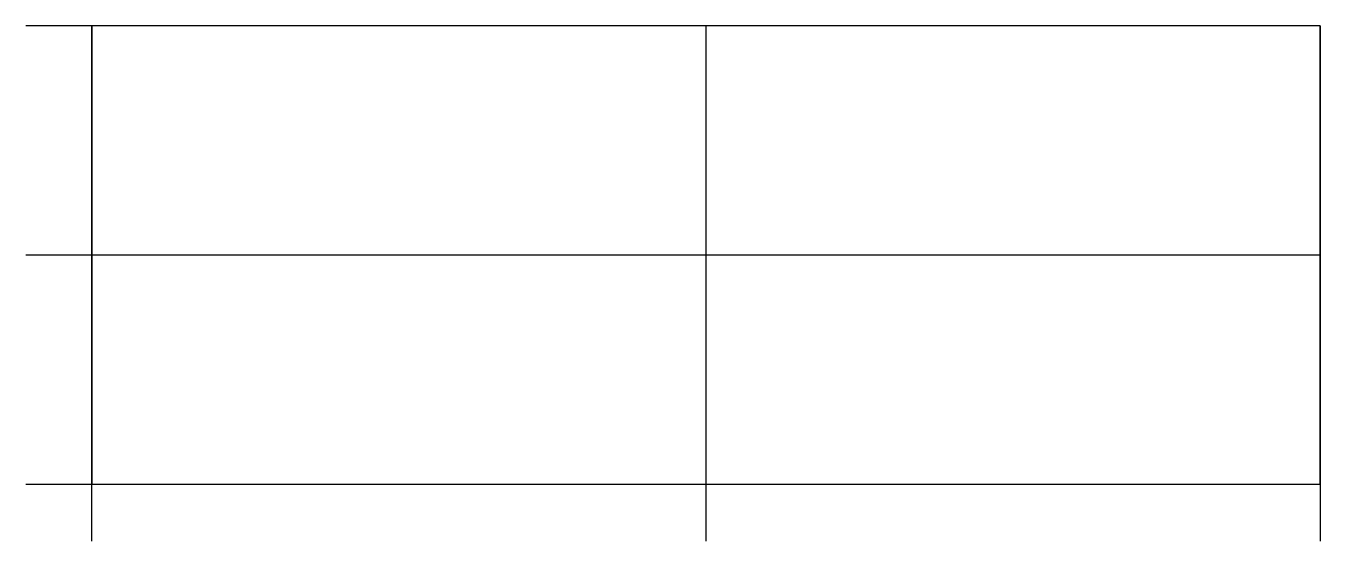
# Model space of a CAD drawing. Extents: x -4 to 75, y -3.5 to 28.
import ezdxf

# ---------------------------------------------------------------- set-up
doc = ezdxf.new("R2010")
doc.units = 0
doc.layers.get('0').update_dxf_attribs({"linetype": 'CONTINUOUS'})

msp = doc.modelspace()

# ---------------------------------------------------------------- linework, layer by layer
at = {"linetype": 'CONTINUOUS'}
for p, q in [((75, 28), (-4.03, 28)), ((0, -3.48), (0, 28)), ((75, 28), (0, 28)), ((0, 28), (0, 0)), ((37.5, 28), (37.5, -3.48)), ((75, 28), (75, -3.48)), ((75, 0), (75, 28)), ((75, 14), (-4.03, 14)), ((-4.03, 0), (75, 0)), ((0, 0), (75, 0))]:
    msp.add_line(p, q, dxfattribs=at)

doc.saveas('drawing.dxf')
